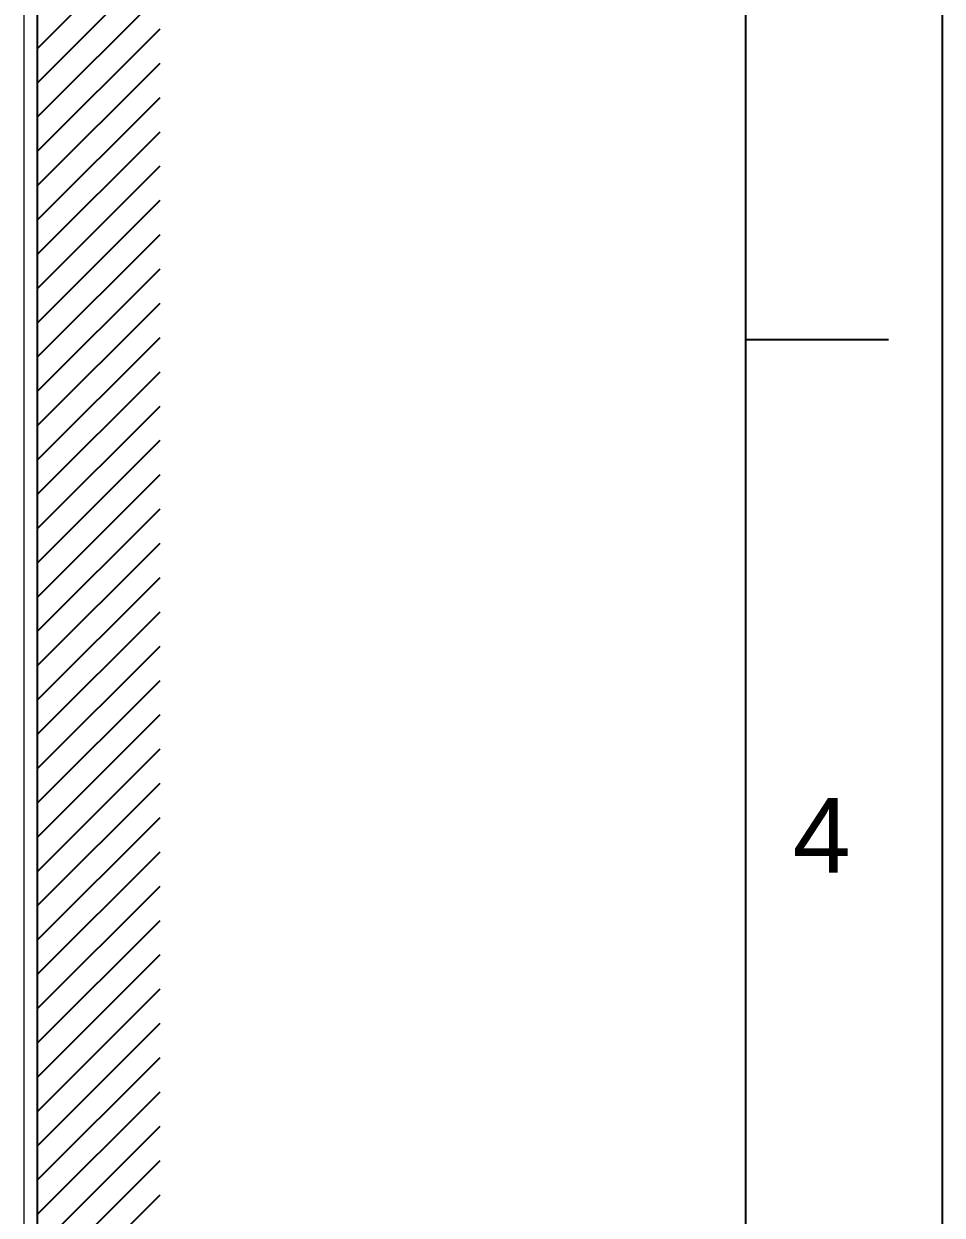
# Model space of a CAD drawing. Header units: millimetres. Extents: x -6909 to -4533, y -2578 to 782.
# Drawn here: x -4907.5 to -4533.3, y -854.6 to -369.4 of the extents above; entities that cross this region are included whole.
import ezdxf

# ---------------------------------------------------------------- set-up
doc = ezdxf.new("R2010")
doc.units = ezdxf.units.MM
doc.layers.add('FORM', color=7, linetype='Continuous')
doc.layers.add('hatch', color=2, linetype='Continuous')
doc.styles.get("Standard").update_dxf_attribs({"font": 'arial.ttf'})

msp = doc.modelspace()

# ---------------------------------------------------------------- hatches: boundary and pattern name
at = {"layer": 'hatch'}
h = msp.add_hatch(dxfattribs=at)
h.set_pattern_fill('ANSI31', color=256, scale=3.110273)
h.set_pattern_definition([(45, (-3509.039, -2324.319), (-6.982763, 6.982763), [])])
h.paths.add_polyline_path([(-4852, -153.55), (-4902, -153.55), (-4902, -2156.98), (-4852, -2156.98)])

# ---------------------------------------------------------------- linework, layer by layer
msp.add_line((-4902, -153.55), (-4902, -2156.98))
at = {"linetype": 'Continuous', "lineweight": 18}
msp.add_line((-4907.5, -289.68), (-4907.5, -1282.82), dxfattribs=at)
at = {"layer": 'FORM', "color": 7, "linetype": 'Continuous'}
for p, q in [((-4533.26, 782.06), (-4533.26, -2577.94)), ((-4613.26, -2497.94), (-4613.26, 702.06)), ((-4613.26, -497.94), (-4555.11, -497.94))]:
    msp.add_line(p, q, dxfattribs=at)

# ---------------------------------------------------------------- texts
at = {"layer": 'FORM', "insert": (-4582.32, -699.9), "char_height": 30.5, "attachment_point": 5}
msp.add_mtext_dynamic_manual_height_columns('4', width=200, gutter_width=50, heights=[0], dxfattribs=at)

doc.saveas('drawing.dxf')
